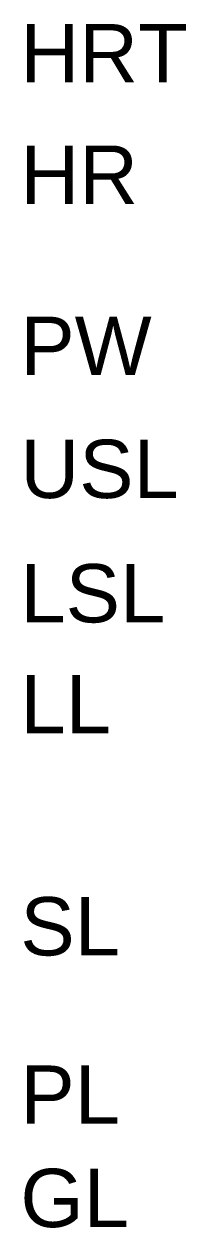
# Model space of a CAD drawing. Header units: inches. Extents: x 140261 to 278399, y 61833 to 125561.
# Drawn here: x 141662.8 to 141696.1, y 63408.4 to 63656.2 of the extents above; entities that cross this region are included whole.
import ezdxf

# ---------------------------------------------------------------- set-up
doc = ezdxf.new("R2010")
doc.units = ezdxf.units.IN
doc.layers.add('centre line', color=30, linetype='Continuous')
doc.styles.get("Standard").update_dxf_attribs({"font": 'arial.ttf'})

msp = doc.modelspace()

# ---------------------------------------------------------------- texts
at = {"layer": 'centre line', "char_height": 12, "attachment_point": 1}
for s, insert in [('{\\C0;\\c16777215;HRT}', (141662.01, 63656.24)), ('{\\C0;\\c16777215;HR}', (141662.01, 63631.23)), ('{\\C0;\\c16777215;PW}', (141662.01, 63596)), ('{\\C0;\\c16777215;USL}', (141662.01, 63570.68)), ('{\\C0;\\c16777215;LSL}', (141662.01, 63545.08)), ('{\\C0;\\c16777215;LL}', (141662.01, 63522.27)), ('{\\C0;\\c16777215;SL}', (141662.01, 63476.53)), ('{\\C0;\\c16777215;PL}', (141662.01, 63441.88)), ('{\\C0;\\c16777215;GL}', (141662.01, 63420.61))]:
    msp.add_mtext_dynamic_manual_height_columns(s, width=19.4845, gutter_width=12.5, heights=[0], dxfattribs=dict(at, insert=insert))

doc.saveas('drawing.dxf')
